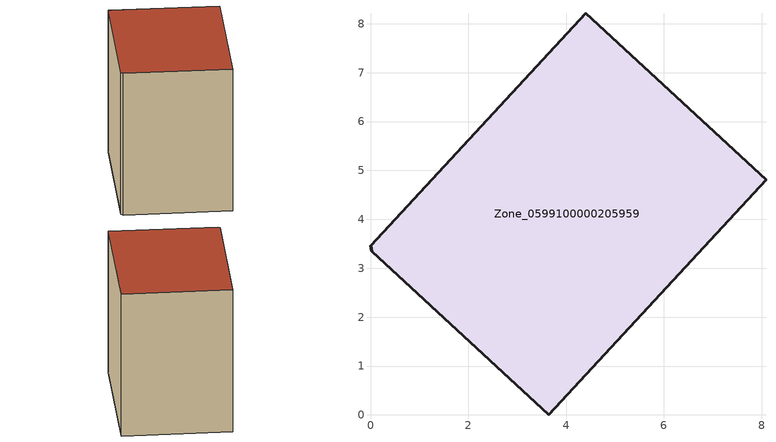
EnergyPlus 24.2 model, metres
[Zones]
Zone_0599100000205959
 floor ground (C_G): 3.65,0 0.03,3.35 0,3.46 4.4,8.22 8.09,4.81 z0
 wall outside (C_F): 0.03,3.35 3.65,0 8.09,4.81 4.4,8.22 0,3.46 0.03,3.35 z0:7.07
 roof outside (C_R): 8.09,4.81 4.4,8.22 0,3.46 0.03,3.35 3.65,0 z7.07
[BUILDING]
Pand.0599100000205959: North Axis=0; Terrain=City; Loads Convergence Tolerance Value=0.04; Temperature Convergence Tolerance Value=0.4; Solar Distribution=FullExterior; Maximum Number of Warmup Days=25; Minimum Number of Warmup Days=1
[Site:Location]
Rotterdam.The.Hague.AP_ZH_NLD Design_Conditions: Latitude=51.96; Longitude=4.45; Time Zone=1; Elevation=-4.5
[SITE:GROUNDTEMPERATURE:BUILDINGSURFACE]
18, 18, 18, 18, 18, 18, 18, 18, 18, 18, 18, 18
[MATERIAL] Thermal Absorptance=0.9; Solar Absorptance=0.7; Visible Absorptance=0.7
Name | Roughness | Thickness | Conductivity | Density | Specific Heat
G.TI.1946 | MediumSmooth | 0.15 | 1 | 540 | 1210
F.TI.1946 | Rough | 0.3 | 0.857143 | 1920 | 840
R.TI.1946 | MediumRough | 0.2 | 0.1 | 1500 | 1000
[CONSTRUCTION]
C_G: G.TI.1946
C_F: F.TI.1946
C_R: R.TI.1946
[ZONE]
Zone_0599100000205959: Type=1; Multiplier=1; Ceiling Height=Autocalculate; Volume=Autocalculate; Floor Area=autocalculate; Part of Total Floor Area=Yes
[ZONEINFILTRATION:DESIGNFLOWRATE]
Infil_Zone_0599100000205959: Zone or ZoneList or Space or SpaceList=Zone_0599100000205959; Schedule=AlwaysOn; Design Flow Rate Calculation Method=Flow/Area; Flow Rate per Floor Area=0.003; Constant Term Coefficient=1; Temperature Term Coefficient=0; Velocity Term Coefficient=0; Velocity Squared Term Coefficient=0
[HVACTEMPLATE:ZONE:IDEALLOADSAIRSYSTEM]
Zone_0599100000205959: Maximum Heating Supply Air Temperature=50; Minimum Cooling Supply Air Temperature=13; Maximum Heating Supply Air Humidity Ratio=0.0156; Minimum Cooling Supply Air Humidity Ratio=0.0077; Heating Limit=NoLimit; Cooling Limit=NoLimit; Dehumidification Control Type=ConstantSensibleHeatRatio; Cooling Sensible Heat Ratio=0.7; Dehumidification Setpoint=60; Humidification Control Type=None; Humidification Setpoint=30; Outdoor Air Method=None; Outdoor Air Flow Rate per Person=0.00944; Outdoor Air Flow Rate per Zone Floor Area=0; Outdoor Air Flow Rate per Zone=0; Demand Controlled Ventilation Type=None; Outdoor Air Economizer Type=NoEconomizer; Heat Recovery Type=None; Sensible Heat Recovery Effectiveness=0.7; Latent Heat Recovery Effectiveness=0.65
[ZONECONTROL:THERMOSTAT]
ThermostatControl_Zone_0599100000205959: Zone or ZoneList=Zone_0599100000205959; Control Type Schedule=DualSetpointControlType; Control 1=Thermostat_Zone_0599100000205959; Temperature Difference Between Cutout And Setpoint=0
[THERMOSTATSETPOINT:DUALSETPOINT]
Thermostat_Zone_0599100000205959: Heating Setpoint Temperature Schedule=HeatingSetpoint_Zone_0599100000205959; Cooling Setpoint Temperature Schedule=CoolingSetpoint_Zone_0599100000205959
[SCHEDULE:COMPACT]
HeatingSetpoint_Zone_0599100000205959: Through: 12/31, For: AllDays, Until: 24:00, 21
CoolingSetpoint_Zone_0599100000205959: Through: 12/31, For: AllDays, Until: 24:00, 24
DualSetpointControlType: Through: 12/31, For: AllDays, Until: 24:00, 4
AlwaysOn: Through: 12/31, For: AllDays, Until: 24:00, 1
